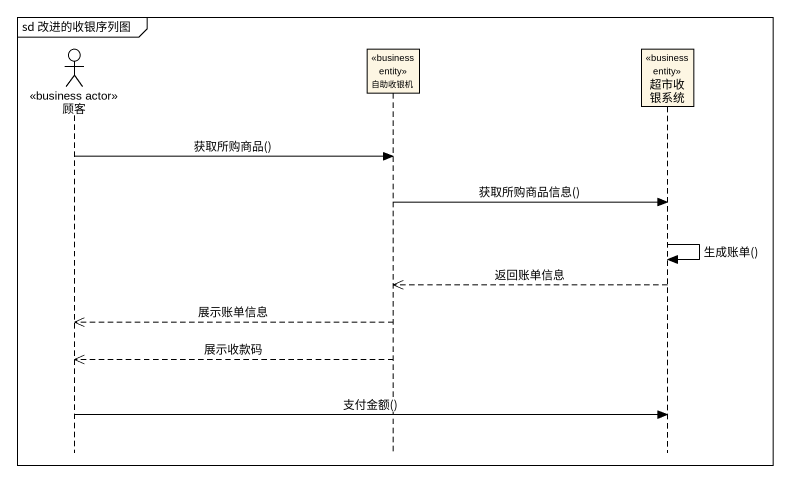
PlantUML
@startuml
mainframe sd 改进的收银序列图
hide footbox
actor 顾客 <<business actor>>
participant 自助收银机 <<business entity>>
participant 超市收银系统 <<business entity>>

顾客 -> 自助收银机 : 获取所购商品()
自助收银机 -> 超市收银系统 : 获取所购商品信息()
超市收银系统 -> 超市收银系统 : 生成账单()
超市收银系统 -->> 自助收银机 : 返回账单信息
自助收银机 -->> 顾客 : 展示账单信息
自助收银机 -->> 顾客 : 展示收款码
顾客 -> 超市收银系统 : 支付金额()
@enduml
